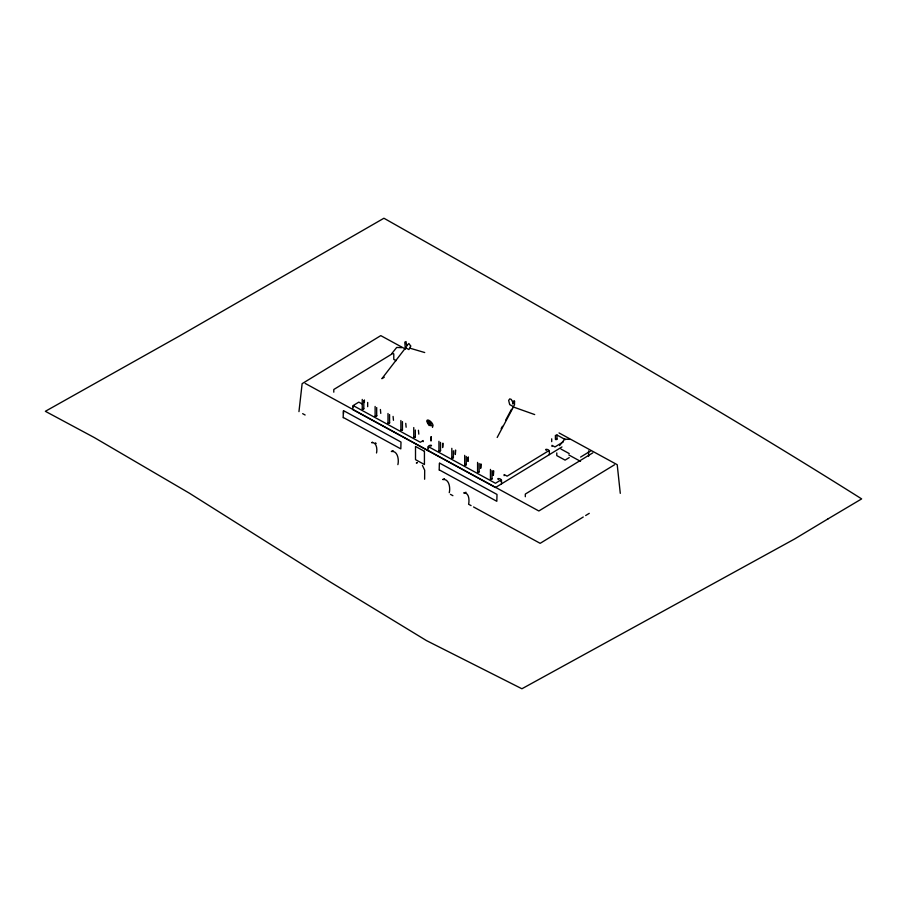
<?xml version="1.0" encoding="UTF-8"?>
<svg xmlns="http://www.w3.org/2000/svg" width="907" height="907" viewBox="0 0 907 907"><rect width="100%" height="100%" fill="white"/><g stroke="black" fill="none" stroke-linecap="round" stroke-linejoin="round"><path stroke-width="1.36" d="M343.175 417.719L343.356 410.871M343.56 413.445L343.64 410.701L400.996 442.026L400.815 448.874L343.447 417.56M376.518 452.978C377.403 449.566 376.734 441.89 371.621 442.661L372.562 442.128M397.878 464.633C399.091 460.155 397.878 450.416 391.336 451.482L393.116 450.666M424.623 479.236L424.691 470.211L422.435 465.438M439.181 470.143L439.362 463.284M449.26 492.694C450.484 488.204 449.271 478.465 442.718 479.531L444.498 478.726M298.959 411.631L302.133 383.65L380.781 335.624L405.531 349.127M363.809 400.531L363.809 408.796L362.834 409.397L362.437 408.615M375.124 416.098L376.688 415.837L375.124 416.098L375.124 406.461M388.003 423.127L389.568 422.866L388.003 423.127L388.003 413.49M400.883 430.167L402.447 429.895L400.883 430.167L400.883 420.519M415.327 430.031L415.327 436.925L414.352 437.514L413.943 436.732M438.943 450.938L440.507 450.677L438.943 450.938L438.943 441.301M453.387 450.813L453.387 457.706L452.412 458.296L452.003 457.513M466.266 456.47L466.266 464.735L465.291 465.325L464.883 464.543M477.581 472.037L479.145 471.765L477.581 472.037L477.581 462.389M490.449 479.066L492.025 478.794L490.449 479.066L490.449 469.418M556.977 435.009L556.977 439.135L556.002 439.736L555.606 438.954M501.14 428.728L502.433 426.29M505.675 420.202L511.514 409.238M497.183 437.469L513.396 407.016M406.2 347.075L381.87 378.695L384.251 377.244M391.563 353.877L396.676 347.46L401.79 347.642M559.574 445.609L564.687 439.192L569.8 439.362M392.822 353.458L333.787 389.5L333.787 392.175M380.77 413.388L380.396 409.488M393.457 420.304L393.082 416.415M406.132 427.231L405.758 423.331M418.807 434.147L418.433 430.258M430.712 446.21C433.251 444.861 429.022 444.657 427.9 446.811L427.9 450.62M504.122 475.653L504.122 474.542L507.104 476.164L548.588 450.836M551.989 446.437L551.989 445.326L554.959 446.947L563.428 441.777M561.966 446.936L495.494 487.524L352.778 409.601L352.778 405.792L358.787 402.13L362.154 403.966M569.222 457.604L565.084 460.121L556.773 455.597L556.773 452.922M580.593 457.083L590.808 450.836M592.77 452.876L525.312 494.066L525.312 496.73M614.549 464.769L538.849 510.981L305.16 383.4M583.269 517.001L540.164 543.327L473.545 506.956M585.661 515.539L589.255 513.351M417.265 462.491L416.336 463.035L417.401 462.683M432.458 427.401L432.843 426.131A4.127 1.723 46.7 0 0 430.122 421.097A4.127 1.723 46.7 0 0 426.88 421.449M466.039 492.274L463.738 492.955C469.304 492.24 469.429 500.766 468.613 504.258L471.084 505.607M430.133 425.066L430.882 425.746L430.292 425.156M410.168 348.254L424.714 352.54M512.806 406.801L534.699 414.578M559.041 432.934L617.213 464.701L620.286 493.351M556.785 434.918L565.39 439.623M556.388 438.818L556.977 439.135M560.923 449.033L569.222 453.568M396.121 360.669L393.774 359.387L393.774 353.843M568.814 454.951L580.525 461.346M546.388 450.314C543.803 449.01 548.191 448.761 549.359 450.824L549.359 454.634M498.533 479.531C495.936 478.227 500.324 477.989 501.503 480.041L501.503 483.85M363.219 408.479L363.809 408.796M414.737 436.596L415.327 436.925M452.797 457.377L453.387 457.706M465.665 464.407L466.266 464.735M423.161 441.652L423.161 440.541L420.349 442.253L353.549 405.78L353.549 406.892M439.646 463.126L497.002 494.44L496.821 501.299L439.464 469.973M302.655 413.66L305.126 414.998M450.45 494.349L452.888 495.675M375.453 442.82L376.167 443.557M429.158 425.598L427.582 423.036A4.127 1.723 46.7 0 1 427.14 422.209M588.598 450.881L588.598 456.425M555.413 435.281L555.413 439.407M551.705 438.818L551.705 441.641M500.732 481.175L500.732 480.052L495.471 483.272L428.671 446.8L428.671 447.911M493.725 470.926L493.351 475.279L493.351 471.152M492.025 470.529L492.025 478.794M481.039 464.01L480.665 468.352L480.665 464.237M479.145 463.5L479.145 471.765M468.363 457.083L467.989 461.436L467.989 457.309M464.701 455.359L464.701 465.008M455.688 450.155L455.314 454.509L455.314 450.394M451.822 448.33L451.822 457.978M442.99 443.228L442.616 447.582L442.616 443.466M440.507 442.401L440.507 450.677M431.199 436.789L431.006 441.029L431.006 436.902M413.762 427.548L413.762 437.197M402.447 421.63L402.447 429.895M389.568 414.59L389.568 422.866M376.688 407.56L376.688 415.837M367.675 402.425L367.675 406.665M364.399 399.964L364.399 402.504M362.244 399.42L362.244 409.068M514.53 401.189L514.507 404.851L513.385 406.619L509.7 404.601L508.646 400.395L509.768 398.876L511.253 399.397L513.521 403.456L512.772 403.91L513.351 401.019L514.53 401.189M429.136 422.05L429.975 422.911L428.637 421.517L429.136 422.05M430.768 422.923L431.256 423.388L430.768 422.923M428.047 421.415L428.523 422.265L428.047 421.415M410.701 346.055L408.898 349.569L405.214 347.551L404.828 342.154L406.007 341.542L406.574 345.068L407.334 345.476L406.585 345.941L408.853 343.492L410.701 346.055M428.954 422.787L429.589 423.138L428.954 422.787M428.274 423.546L431.936 425.655L428.274 423.546M430.496 423.41L429.759 423.229L430.496 423.41M828.114 518.815L794.623 538.973L521.91 688.764L426.471 640.591L330.658 582.237L189.302 493.147L94.294 437.559L45.35 411.302L179.325 336.066L383.933 218.236C544.688 309.196 705.34 400.372 861.65 498.895L828.114 518.815M424.431 451.312L415.508 446.448L415.508 459.645L424.431 464.52L424.431 451.312"/></g></svg>
